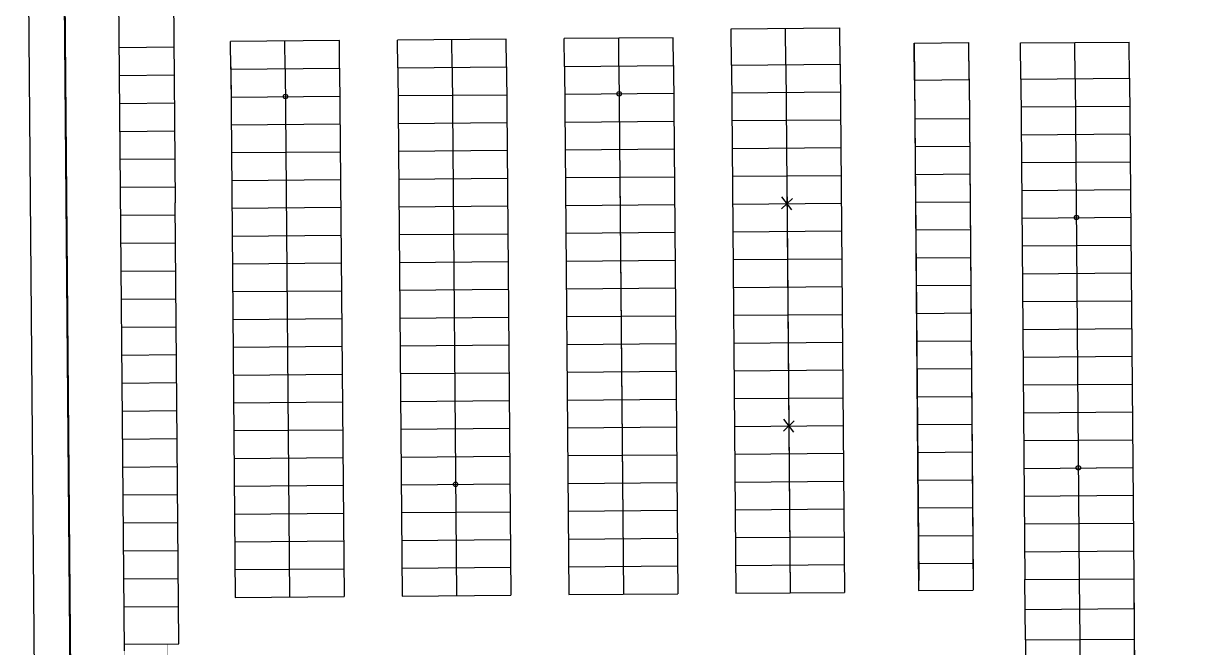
# Model space of a CAD drawing. Header units: metres. Extents: x -331 to 2982, y 362 to 2539.
# Drawn here: x 2647 to 2744.9, y 1346.4 to 1398 of the extents above; entities that cross this region are included whole.
import ezdxf

# ---------------------------------------------------------------- set-up
doc = ezdxf.new("R2010")
doc.units = ezdxf.units.M
doc.layers.get('0').update_dxf_attribs({"color": 251})
doc.layers.add('Pis', color=251, linetype='Continuous')

msp = doc.modelspace()

# ---------------------------------------------------------------- linework, layer by layer
at = {"lineweight": 0}
msp.add_lwpolyline([(2835.976, 1453.544), (2739.49, 1452.841), (2739.49, 1452.841), (2652.917, 1452.119, 0.37695), (2649.941, 1449.251), (2651.173, 1301.31, 0.376213), (2692.518, 1267.281), (2886.962, 1268.097, 0.414222)], format="xyb", dxfattribs=at)
at = {"layer": 'Pis'}
for p, q in [((2646.993, 1449.226), (2648.232, 1300.513)), ((2646.993, 1449.226), (2648.232, 1300.513)), ((2649.993, 1449.251), (2651.225, 1301.31)), ((2649.993, 1449.251), (2651.225, 1301.31)), ((2655.324, 1346.123), (2654.518, 1441.237)), ((2659.032, 1441.211), (2659.516, 1383.186)), ((2700.701, 1396.843), (2691.702, 1396.768)), ((2700.72, 1394.543), (2700.701, 1396.843)), ((2705.495, 1397.582), (2714.495, 1397.657)), ((2705.52, 1394.583), (2705.495, 1397.582)), ((2710.02, 1394.62), (2709.995, 1397.62)), ((2714.52, 1394.658), (2714.495, 1397.657)), ((2654.9, 1396.04), (2659.4, 1396.078)), ((2673.102, 1396.613), (2664.103, 1396.538)), ((2664.122, 1394.238), (2664.103, 1396.538)), ((2668.622, 1394.275), (2668.602, 1396.575)), ((2673.121, 1394.313), (2673.102, 1396.613)), ((2686.902, 1396.728), (2677.902, 1396.653)), ((2677.921, 1394.353), (2677.902, 1396.653)), ((2682.421, 1394.39), (2682.402, 1396.69)), ((2686.921, 1394.428), (2686.902, 1396.728)), ((2691.721, 1394.468), (2691.702, 1396.768)), ((2696.221, 1394.505), (2696.201, 1396.805)), ((2720.669, 1393.344), (2720.644, 1396.343)), ((2720.646, 1396.4), (2725.146, 1396.435)), ((2720.671, 1393.4), (2720.646, 1396.4)), ((2720.678, 1393.385), (2720.653, 1396.385)), ((2725.169, 1393.378), (2725.144, 1396.378)), ((2725.171, 1393.435), (2725.146, 1396.435)), ((2729.426, 1396.416), (2738.426, 1396.486)), ((2729.426, 1396.416), (2738.426, 1396.486)), ((2729.451, 1393.416), (2729.426, 1396.416)), ((2729.451, 1393.416), (2729.426, 1396.416)), ((2733.951, 1393.451), (2733.926, 1396.451)), ((2733.951, 1393.451), (2733.926, 1396.451)), ((2738.451, 1393.486), (2738.426, 1396.486)), ((2738.451, 1393.486), (2738.426, 1396.486)), ((2664.122, 1394.238), (2673.121, 1394.313)), ((2664.122, 1394.238), (2673.121, 1394.313)), ((2664.122, 1394.238), (2664.486, 1350.539)), ((2664.184, 1391.428), (2664.159, 1394.428)), ((2668.622, 1394.275), (2668.986, 1350.577)), ((2673.121, 1394.313), (2673.486, 1350.614)), ((2677.921, 1394.353), (2686.921, 1394.428)), ((2677.921, 1394.353), (2678.285, 1350.654)), ((2682.421, 1394.39), (2682.785, 1350.692)), ((2686.921, 1394.428), (2687.285, 1350.729)), ((2691.721, 1394.468), (2700.72, 1394.543)), ((2691.721, 1394.468), (2692.085, 1350.769)), ((2696.221, 1394.505), (2696.585, 1350.807)), ((2700.72, 1394.543), (2701.085, 1350.844)), ((2705.52, 1394.583), (2714.52, 1394.658)), ((2705.52, 1394.583), (2705.884, 1350.884)), ((2710.02, 1394.62), (2710.384, 1350.922)), ((2714.52, 1394.658), (2714.884, 1350.959)), ((2654.919, 1393.726), (2659.419, 1393.763)), ((2720.669, 1393.344), (2725.169, 1393.378)), ((2720.669, 1393.344), (2721.009, 1351.945)), ((2720.671, 1393.4), (2720.986, 1351.102)), ((2725.169, 1393.378), (2725.509, 1351.982)), ((2725.171, 1393.435), (2725.51, 1351.14)), ((2729.451, 1393.416), (2738.451, 1393.486)), ((2729.451, 1393.416), (2738.451, 1393.486)), ((2729.451, 1393.416), (2729.791, 1352.018)), ((2729.451, 1393.416), (2729.791, 1352.018)), ((2733.951, 1393.451), (2734.29, 1352.052)), ((2733.951, 1393.451), (2734.29, 1352.052)), ((2738.451, 1393.486), (2738.79, 1352.087)), ((2738.451, 1393.486), (2738.79, 1352.087)), ((2664.141, 1391.938), (2673.141, 1392.013)), ((2677.94, 1392.053), (2686.94, 1392.128)), ((2691.74, 1392.168), (2700.74, 1392.243)), ((2705.539, 1392.283), (2714.539, 1392.358)), ((2654.939, 1391.412), (2659.438, 1391.449)), ((2729.47, 1391.116), (2738.467, 1391.186)), ((2729.47, 1391.116), (2738.467, 1391.186)), ((2705.559, 1389.983), (2714.558, 1390.058)), ((2720.741, 1390.137), (2725.25, 1390.171)), ((2654.958, 1389.098), (2659.458, 1389.135)), ((2664.16, 1389.638), (2673.16, 1389.713)), ((2677.96, 1389.753), (2686.959, 1389.828)), ((2691.759, 1389.868), (2700.759, 1389.943)), ((2729.489, 1388.816), (2738.485, 1388.886)), ((2729.489, 1388.816), (2738.485, 1388.886)), ((2664.179, 1387.338), (2673.179, 1387.413)), ((2677.979, 1387.453), (2686.978, 1387.528)), ((2691.778, 1387.568), (2700.778, 1387.643)), ((2705.578, 1387.683), (2714.577, 1387.758)), ((2720.759, 1387.837), (2725.269, 1387.872)), ((2654.977, 1386.784), (2659.477, 1386.821)), ((2729.499, 1386.516), (2738.503, 1386.586)), ((2729.499, 1386.516), (2738.503, 1386.586)), ((2664.198, 1385.038), (2673.198, 1385.113)), ((2677.998, 1385.153), (2686.998, 1385.228)), ((2691.797, 1385.268), (2700.797, 1385.343)), ((2696.297, 1385.305), (2696.585, 1350.807)), ((2705.597, 1385.383), (2714.597, 1385.458)), ((2710.097, 1385.42), (2710.384, 1350.922)), ((2720.768, 1385.537), (2725.276, 1385.572)), ((2720.776, 1385.537), (2725.288, 1385.572)), ((2654.996, 1384.469), (2659.496, 1384.507)), ((2729.517, 1384.216), (2738.521, 1384.286)), ((2729.517, 1384.216), (2738.521, 1384.286)), ((2659.811, 1346.695), (2659.516, 1383.186)), ((2705.616, 1383.083), (2714.616, 1383.158)), ((2710.56, 1383.555), (2709.669, 1382.678)), ((2710.512, 1382.61), (2709.689, 1383.671)), ((2720.786, 1383.237), (2725.295, 1383.272)), ((2655.016, 1382.155), (2659.516, 1382.193)), ((2664.218, 1382.738), (2673.217, 1382.813)), ((2678.017, 1382.853), (2687.017, 1382.928)), ((2691.817, 1382.968), (2700.816, 1383.043)), ((2729.535, 1381.916), (2738.538, 1381.986)), ((2729.535, 1381.916), (2738.538, 1381.986)), ((2664.237, 1380.438), (2673.236, 1380.513)), ((2678.036, 1380.553), (2687.036, 1380.628)), ((2691.836, 1380.668), (2700.835, 1380.743)), ((2705.635, 1380.783), (2714.635, 1380.858)), ((2720.804, 1380.937), (2725.314, 1380.972)), ((2655.035, 1379.841), (2659.535, 1379.879)), ((2729.553, 1379.617), (2738.556, 1379.686)), ((2729.553, 1379.617), (2738.556, 1379.686)), ((2664.256, 1378.138), (2673.256, 1378.213)), ((2678.055, 1378.253), (2687.055, 1378.328)), ((2691.855, 1378.368), (2700.855, 1378.443)), ((2705.654, 1378.483), (2714.654, 1378.558)), ((2720.822, 1378.637), (2725.333, 1378.672)), ((2655.054, 1377.527), (2659.554, 1377.565)), ((2729.57, 1377.317), (2738.574, 1377.386)), ((2729.57, 1377.317), (2738.574, 1377.386)), ((2705.674, 1376.183), (2714.673, 1376.258)), ((2720.839, 1376.337), (2725.352, 1376.372)), ((2664.275, 1375.838), (2673.275, 1375.913)), ((2678.075, 1375.953), (2687.074, 1376.028)), ((2691.874, 1376.068), (2700.874, 1376.143)), ((2655.074, 1375.213), (2659.573, 1375.251)), ((2729.588, 1375.017), (2738.592, 1375.086)), ((2729.588, 1375.017), (2738.592, 1375.086)), ((2664.294, 1373.538), (2673.294, 1373.613)), ((2678.094, 1373.653), (2687.093, 1373.728)), ((2691.893, 1373.768), (2700.893, 1373.843)), ((2705.693, 1373.883), (2714.692, 1373.958)), ((2720.857, 1374.037), (2725.371, 1374.072)), ((2655.093, 1372.899), (2659.593, 1372.936)), ((2729.606, 1372.717), (2738.61, 1372.786)), ((2729.606, 1372.717), (2738.61, 1372.786)), ((2678.113, 1371.353), (2687.113, 1371.428)), ((2691.912, 1371.468), (2700.912, 1371.543)), ((2705.712, 1371.583), (2714.712, 1371.658)), ((2720.875, 1371.737), (2725.39, 1371.772)), ((2655.112, 1370.585), (2659.612, 1370.622)), ((2664.313, 1371.238), (2673.313, 1371.313)), ((2729.624, 1370.417), (2738.627, 1370.486)), ((2729.624, 1370.417), (2738.627, 1370.486)), ((2720.893, 1369.437), (2725.408, 1369.472)), ((2664.333, 1368.939), (2673.332, 1369.014)), ((2678.132, 1369.054), (2687.132, 1369.128)), ((2691.932, 1369.168), (2700.931, 1369.243)), ((2705.731, 1369.283), (2714.731, 1369.358)), ((2655.131, 1368.271), (2659.631, 1368.308)), ((2729.642, 1368.117), (2738.645, 1368.187)), ((2729.642, 1368.117), (2738.645, 1368.187)), ((2664.352, 1366.639), (2673.351, 1366.714)), ((2678.151, 1366.754), (2687.151, 1366.829)), ((2691.951, 1366.869), (2700.95, 1366.944)), ((2705.75, 1366.984), (2714.75, 1367.059)), ((2720.911, 1367.137), (2725.427, 1367.172)), ((2655.151, 1365.957), (2659.651, 1365.994)), ((2729.659, 1365.817), (2738.663, 1365.887)), ((2729.659, 1365.817), (2738.663, 1365.887)), ((2678.17, 1364.454), (2687.17, 1364.529)), ((2691.97, 1364.569), (2700.97, 1364.644)), ((2705.769, 1364.684), (2714.769, 1364.759)), ((2710.717, 1365.161), (2709.826, 1364.285)), ((2710.669, 1364.217), (2709.847, 1365.277)), ((2720.928, 1364.837), (2725.446, 1364.872)), ((2655.17, 1363.642), (2659.67, 1363.68)), ((2664.371, 1364.339), (2673.371, 1364.414)), ((2729.677, 1363.517), (2738.681, 1363.587)), ((2729.677, 1363.517), (2738.681, 1363.587)), ((2720.946, 1362.537), (2725.465, 1362.572)), ((2664.39, 1362.039), (2673.39, 1362.114)), ((2678.19, 1362.154), (2687.189, 1362.229)), ((2691.989, 1362.269), (2700.989, 1362.344)), ((2705.789, 1362.384), (2714.788, 1362.459)), ((2655.189, 1361.328), (2659.689, 1361.366)), ((2729.695, 1361.217), (2738.699, 1361.287)), ((2729.695, 1361.217), (2738.719, 1361.287)), ((2729.695, 1361.217), (2738.699, 1361.287)), ((2729.695, 1361.217), (2738.719, 1361.287)), ((2664.409, 1359.739), (2673.409, 1359.814)), ((2678.209, 1359.854), (2687.208, 1359.929)), ((2692.008, 1359.969), (2701.008, 1360.044)), ((2705.808, 1360.084), (2714.807, 1360.159)), ((2720.964, 1360.237), (2725.484, 1360.272)), ((2720.964, 1360.237), (2725.484, 1360.272)), ((2655.209, 1359.014), (2659.708, 1359.052)), ((2729.713, 1358.917), (2738.737, 1358.987)), ((2729.713, 1358.917), (2738.737, 1358.987)), ((2692.027, 1357.669), (2701.027, 1357.744)), ((2705.827, 1357.784), (2714.827, 1357.859)), ((2720.982, 1357.937), (2725.503, 1357.972)), ((2655.228, 1356.7), (2659.728, 1356.738)), ((2664.428, 1357.439), (2673.428, 1357.514)), ((2678.228, 1357.554), (2687.228, 1357.629)), ((2729.731, 1356.617), (2738.755, 1356.687)), ((2729.731, 1356.617), (2738.755, 1356.687)), ((2664.448, 1355.139), (2673.447, 1355.214)), ((2678.247, 1355.254), (2687.247, 1355.329)), ((2692.047, 1355.369), (2701.046, 1355.444)), ((2705.846, 1355.484), (2714.846, 1355.559)), ((2721, 1355.638), (2725.522, 1355.673)), ((2655.247, 1354.386), (2659.747, 1354.423)), ((2729.748, 1354.317), (2738.773, 1354.387)), ((2729.748, 1354.317), (2738.773, 1354.387)), ((2664.467, 1352.839), (2673.466, 1352.914)), ((2678.266, 1352.954), (2687.266, 1353.029)), ((2692.066, 1353.069), (2701.065, 1353.144)), ((2705.865, 1353.184), (2714.865, 1353.259)), ((2721.017, 1353.338), (2725.541, 1353.373)), ((2655.266, 1352.072), (2659.766, 1352.109)), ((2729.766, 1352.017), (2738.79, 1352.087)), ((2729.766, 1352.017), (2738.79, 1352.087)), ((2729.838, 1347.018), (2729.791, 1352.018)), ((2729.838, 1347.018), (2729.791, 1352.018)), ((2734.29, 1352.052), (2734.338, 1347.053)), ((2734.29, 1352.052), (2734.338, 1347.053)), ((2738.79, 1352.087), (2738.837, 1347.093)), ((2738.79, 1352.087), (2738.926, 1335.588)), ((2692.085, 1350.769), (2701.085, 1350.844)), ((2705.884, 1350.884), (2714.884, 1350.959)), ((2720.986, 1351.102), (2725.486, 1351.14)), ((2664.486, 1350.539), (2673.486, 1350.614)), ((2678.285, 1350.654), (2687.285, 1350.729)), ((2655.286, 1349.758), (2659.785, 1349.795)), ((2738.814, 1349.59), (2729.814, 1349.505)), ((2738.814, 1349.59), (2729.814, 1349.505)), ((2729.834, 1347.018), (2738.837, 1347.087)), ((2729.834, 1347.018), (2738.837, 1347.087)), ((2729.838, 1347.018), (2730.196, 1303.319)), ((2729.838, 1347.018), (2730.012, 1324.018)), ((2734.338, 1347.055), (2734.696, 1303.354)), ((2734.338, 1347.055), (2734.696, 1303.354)), ((2738.837, 1347.093), (2739.196, 1303.389)), ((2655.311, 1346.658), (2659.811, 1346.695))]:
    msp.add_line(p, q, dxfattribs=at)
at = {"layer": 'Pis', "const_width": 0.03}
msp.add_lwpolyline([(2835.976, 1453.544), (2739.49, 1452.841), (2739.49, 1452.841), (2652.917, 1452.119, 0.37695), (2649.941, 1449.251), (2651.173, 1301.31, 0.376213), (2692.518, 1267.281), (2886.962, 1268.097, 0.414222)], format="xyb", dxfattribs=at)
msp.add_lwpolyline([(2655.324, 1346.662), (2658.918, 1346.692), (2659.023, 1333.657), (2655.428, 1333.627)], close=True, dxfattribs=at)
at = {"layer": 'Pis'}
for centre in [(2668.641, 1391.975), (2696.24, 1392.205), (2734.051, 1381.964), (2734.211, 1361.26), (2682.709, 1359.891)]:
    msp.add_circle(centre, 0.185, dxfattribs=at)

doc.saveas('drawing.dxf')
